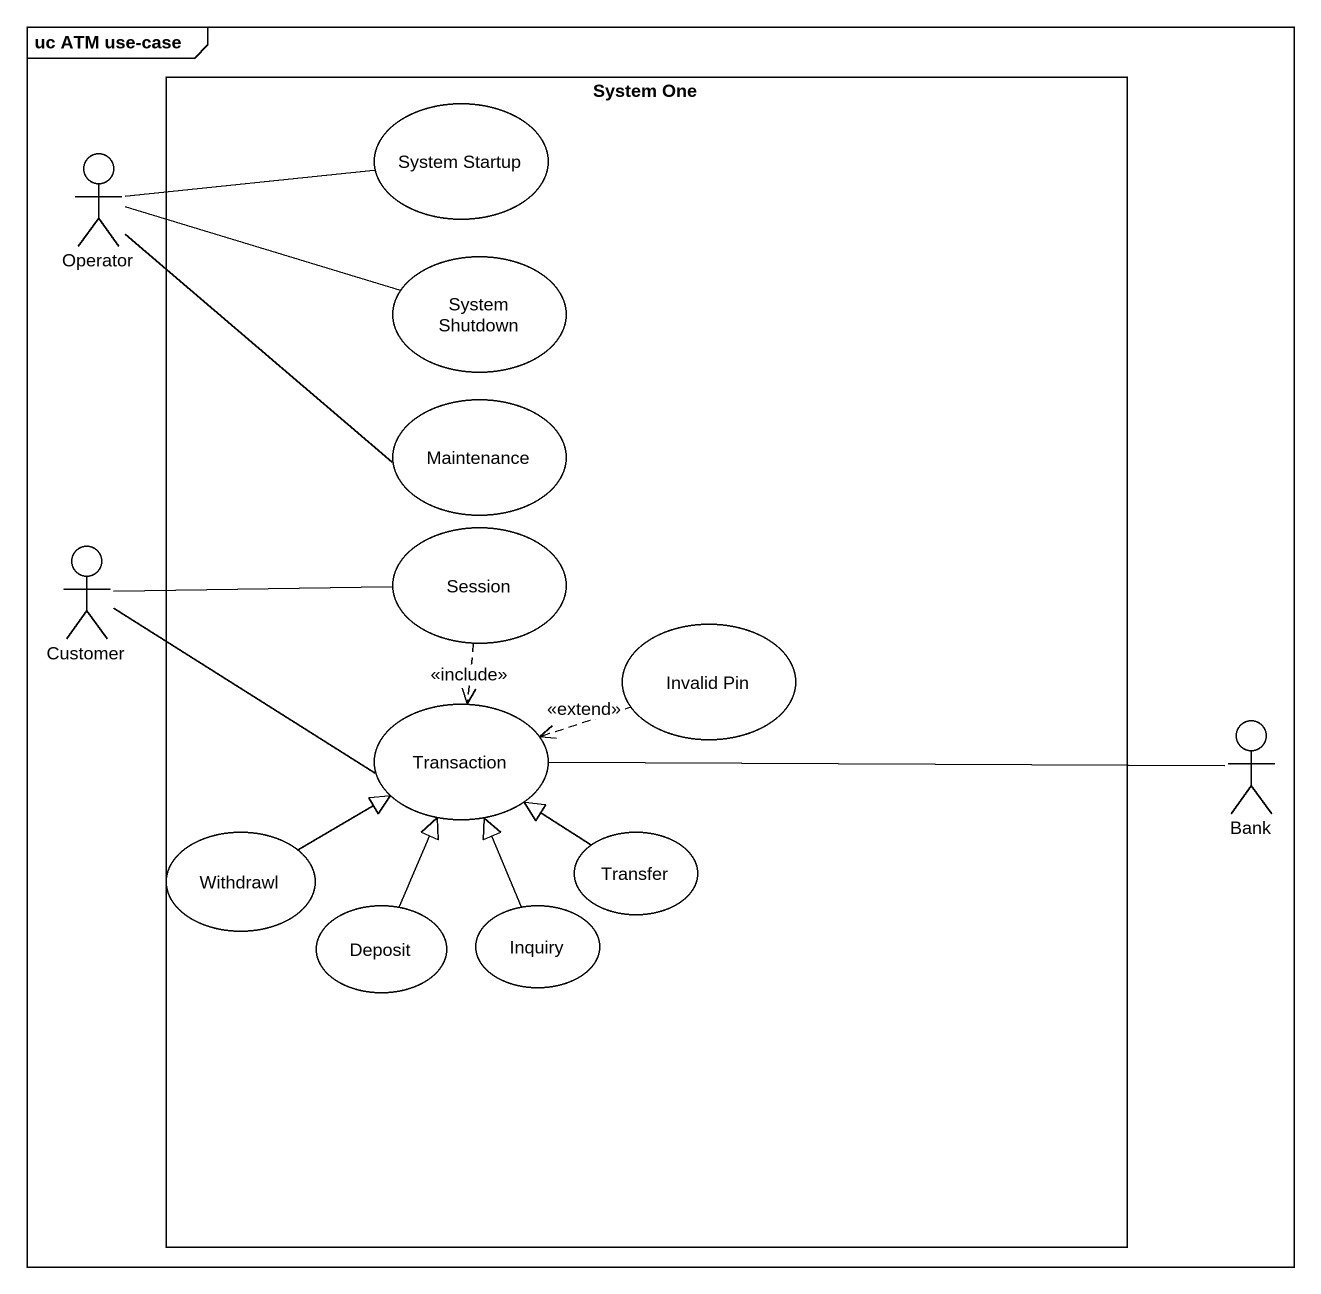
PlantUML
@startuml
mainframe uc ATM use-case
rectangle "System One" as System_One {
  usecase "System Startup" as System_Startup
  usecase "System Shutdown" as System_Shutdown
  usecase Maintenance
  usecase Session
  usecase "Invalid Pin" as Invalid_Pin
  usecase Transaction
  usecase Withdrawl
  usecase Transfer
  usecase Deposit
  usecase Inquiry
}
actor Operator
actor Customer
actor Bank
Operator -right- System_Startup
Operator -right- System_Shutdown
Operator -right- Maintenance
Session ..> Transaction : <<include>>
Customer -right- Session
Customer -right- Transaction
Invalid_Pin .left.> Transaction : <<extend>>
Bank -left- Transaction
Withdrawl -right-|> Transaction
Transfer -up-|> Transaction
Deposit -up-|> Transaction
Inquiry -up-|> Transaction
@enduml
